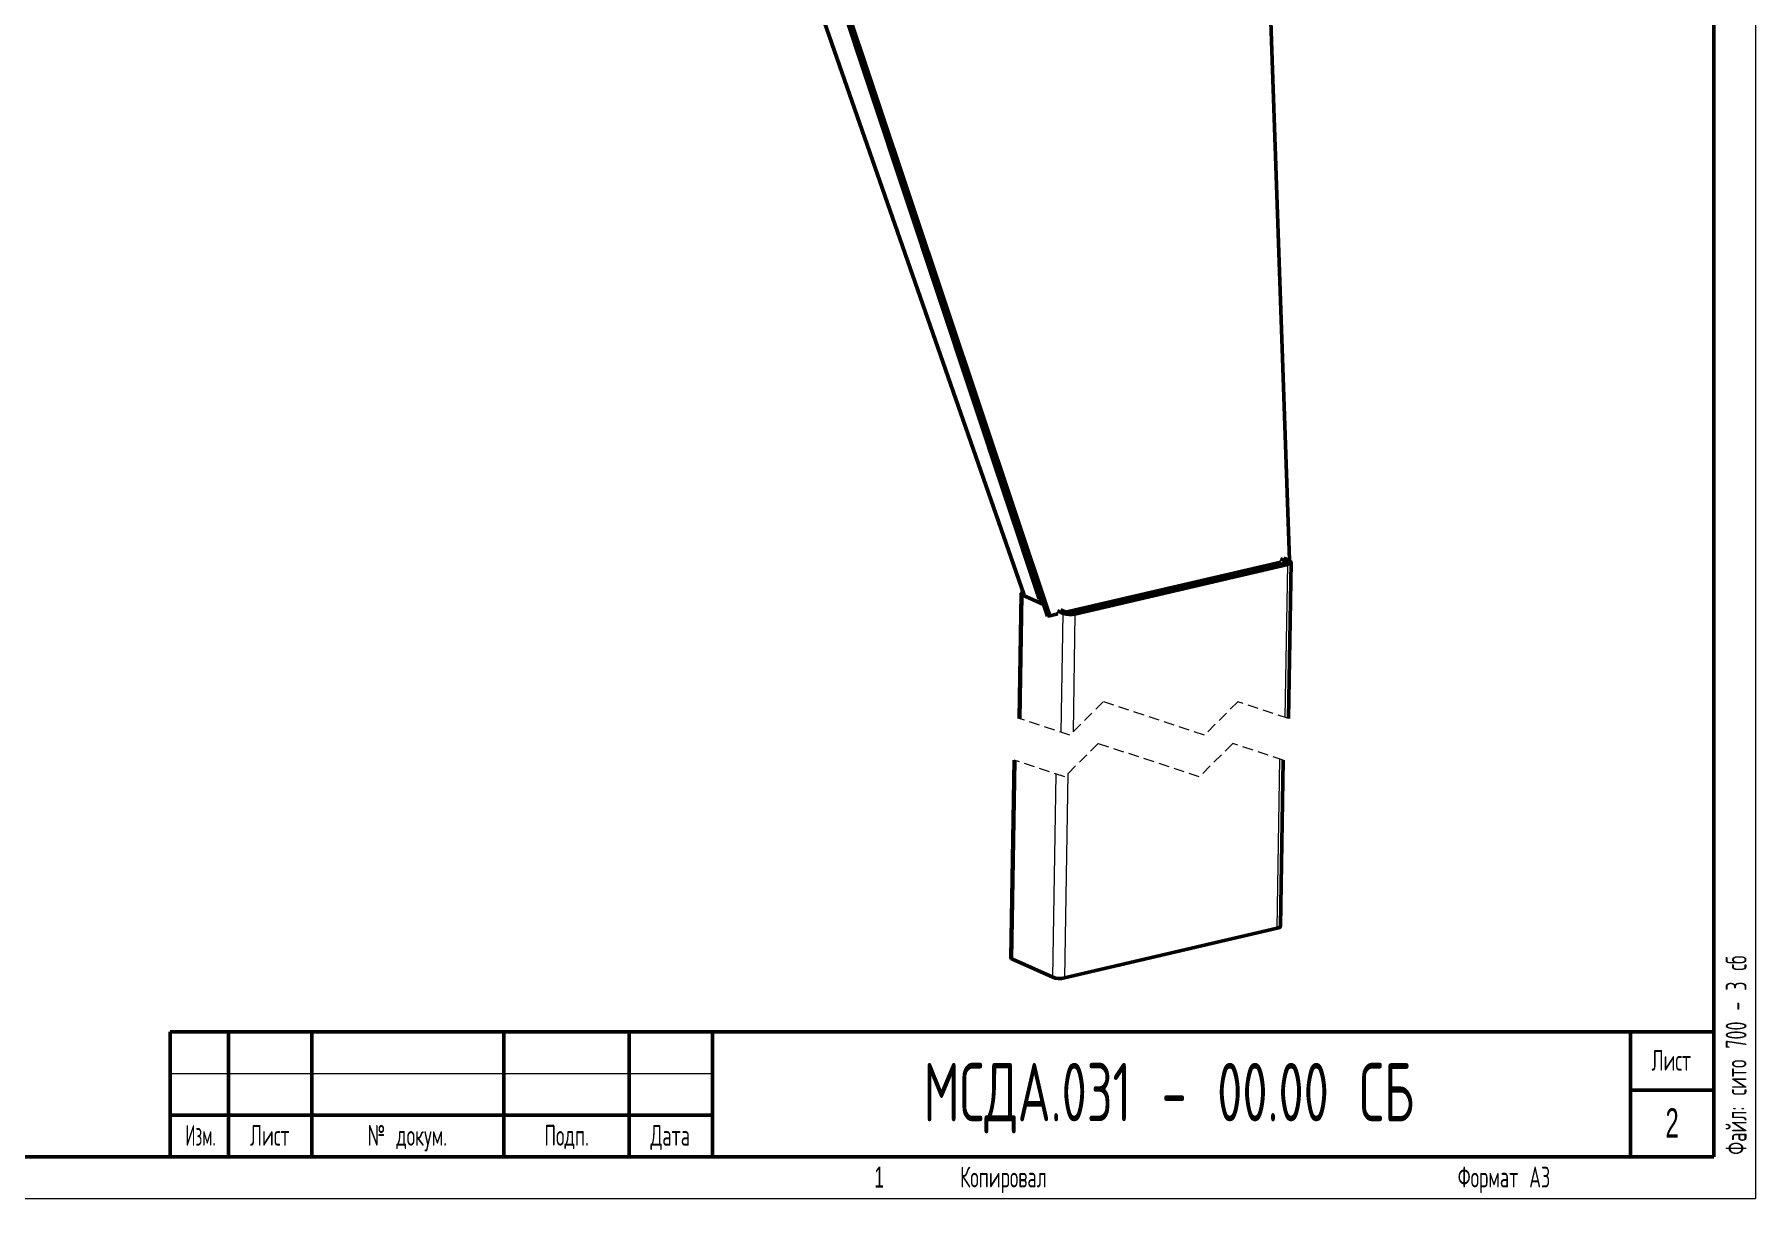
# Paper-space layout 'Лист2' of a CAD drawing. Header units: millimetres. Extents: x 0 to 420, y 0 to 297.
# Drawn here: x 213.8 to 420, y 0 to 139.5 of the extents above; entities that cross this region are included whole.
import ezdxf

# ---------------------------------------------------------------- set-up
doc = ezdxf.new("R2010")
doc.units = ezdxf.units.MM
doc.linetypes.add('HIDDEN', pattern=[1.905, 1.27, -0.635])
doc.layers.add('ОСНОВНОЙ', color=7, linetype='Continuous', lineweight=25)
doc.styles.add('SLDTEXTSTYLE0', font='TXT', dxfattribs={"width": 0.605, "bigfont": 'bigfont'})
doc.styles.add('SLDTEXTSTYLE1', font='TXT', dxfattribs={"width": 0.605})
doc.styles.add('SLDTEXTSTYLE3', font='TXT', dxfattribs={"width": 0.52792, "bigfont": 'bigfont'})
doc.styles.add('SLDTEXTSTYLE4', font='TXT', dxfattribs={"width": 0.604638, "bigfont": 'bigfont'})

psp = doc.layouts.new('Лист2')

# ---------------------------------------------------------------- linework, layer by layer
at = {"color": 7, "linetype": 'Continuous', "lineweight": 18}
for p, q in [((420, 297), (420, 0)), ((230, 15), (295, 15)), ((0, 0), (420, 0))]:
    psp.add_line(p, q, dxfattribs=at)
at = {"color": 7, "linetype": 'Continuous', "lineweight": 50}
for p, q in [((415, 292), (415, 5)), ((360.38, 186.09), (364.15, 76.53)), ((334.16, 71.89), (301.13, 171.31)), ((335.43, 69.84), (301.18, 172.32)), ((334.27, 71.89), (301.25, 171.32)), ((301.05, 162.1), (332.32, 72.45)), ((363.06, 76.67), (363.72, 76.38)), ((363.46, 76.77), (364.12, 76.47)), ((364.15, 76.53), (364.05, 76.5)), ((363.13, 76.29), (337.32, 70.28)), ((363.63, 76.15), (338.14, 70.19)), ((363.93, 76.01), (338.44, 70.05)), ((361.89, 75.74), (361.88, 76)), ((362.05, 75.78), (362.04, 76.04)), ((364.01, 57.54), (364.33, 76.27)), ((332, 72.5), (331.75, 57.54)), ((334.69, 71.19), (332.21, 72.3)), ((334.16, 71.89), (334.27, 71.89)), ((334.52, 71.68), (334.16, 71.89)), ((334.6, 71.71), (334.27, 71.89)), ((334.58, 71.51), (334.32, 71.62)), ((335.14, 69.82), (334.51, 71.71)), ((337.04, 70.14), (336.33, 70.45)), ((337.44, 70.23), (336.73, 70.55)), ((335.14, 69.82), (335.43, 69.84)), ((336.4, 70.07), (335.43, 69.84)), ((331.14, 52.54), (330.75, 28.89)), ((363.07, 32.66), (363.4, 52.54)), ((362.68, 32.41), (337.19, 26.45)), ((335.79, 26.53), (330.95, 28.69)), ((230, 20), (230, 5)), ((230, 20), (415, 20)), ((237, 20), (237, 5)), ((247, 20), (247, 5)), ((270, 5), (270, 20)), ((285, 20), (285, 5)), ((295, 20), (295, 5)), ((405, 20), (405, 5)), ((405, 13), (415, 13)), ((230, 10), (295, 10)), ((20, 5), (415, 5))]:
    psp.add_line(p, q, dxfattribs=at)
at = {"color": 8, "linetype": 'Continuous', "lineweight": 18}
for p, q in [((332.42, 72.38), (301.06, 162.3)), ((363.72, 76.18), (363.72, 76.38)), ((358.4, 75.19), (358.41, 74.93)), ((358.69, 74.99), (358.67, 75.25)), ((363.63, 57.67), (363.93, 76.01)), ((332.21, 72.3), (331.96, 57.47)), ((336.8, 55.87), (337.04, 70.14)), ((338.44, 70.05), (338.21, 55.93)), ((331.35, 52.47), (330.95, 28.69)), ((362.68, 32.41), (363.01, 52.67)), ((335.79, 26.53), (336.19, 50.87)), ((337.59, 50.93), (337.19, 26.45))]:
    psp.add_line(p, q, dxfattribs=at)
at = {"color": 7, "linetype": 'HIDDEN', "lineweight": 18}
for p, q in [((341.82, 59.54), (337.82, 55.54)), ((353.95, 55.54), (341.82, 59.54)), ((357.95, 59.54), (353.95, 55.54)), ((364.01, 57.54), (357.95, 59.54)), ((337.82, 55.54), (331.75, 57.54)), ((341.21, 54.54), (337.21, 50.54)), ((353.34, 50.54), (341.21, 54.54)), ((357.34, 54.54), (353.34, 50.54)), ((363.4, 52.54), (357.34, 54.54)), ((337.21, 50.54), (331.14, 52.54))]:
    psp.add_line(p, q, dxfattribs=at)
at = {"color": 7, "linetype": 'Continuous', "lineweight": 25}
psp.add_line((405, 20), (405, 5), dxfattribs=at)
at = {"color": 7, "linetype": 'Continuous', "lineweight": 50, "flags": 128}
for points in [[(363.72, 76.38), (363.78, 76.35), (363.81, 76.32), (363.82, 76.29), (363.82, 76.25), (363.8, 76.22), (363.76, 76.19), (363.7, 76.17), (363.63, 76.15)], [(363.93, 76.01), (364.07, 76.06), (364.19, 76.11), (364.27, 76.16), (364.32, 76.22), (364.32, 76.29), (364.29, 76.35), (364.22, 76.41), (364.12, 76.47)], [(332.23, 72.7), (332.14, 72.66), (332.06, 72.6), (332.01, 72.54), (332, 72.48), (332.04, 72.41), (332.1, 72.35), (332.21, 72.3)], [(363.07, 32.66), (363.06, 32.62), (363.02, 32.56), (362.94, 32.5), (362.82, 32.45), (362.68, 32.41)], [(330.95, 28.69), (330.85, 28.75), (330.78, 28.81), (330.75, 28.87), (330.75, 28.89)]]:
    psp.add_lwpolyline(points, dxfattribs=at)
at = {"color": 7, "linetype": 'Continuous', "lineweight": 50}
for centre, radius, start, end in [((337.89, 72.52), 2.53, 250.4476, 282.7164), ((337.86, 71.42), 1.26, 250.4483, 282.7157), ((336.63, 28.91), 2.53, 250.4483, 282.7156)]:
    psp.add_arc(centre, radius, start, end, dxfattribs=at)
at = {"layer": 'ОСНОВНОЙ', "linetype": 'Continuous', "lineweight": 18}
for p, q in [((415, 292), (415, 5)), ((415, 5), (20, 5)), ((217.5, 5), (217.5, 5))]:
    psp.add_line(p, q, dxfattribs=at)

# ---------------------------------------------------------------- texts
at = {"color": 7, "linetype": 'Continuous', "lineweight": 0, "insert": (416.42, 5.25), "char_height": 2.5, "attachment_point": 1, "rotation": 90, "style": 'SLDTEXTSTYLE0'}
psp.add_mtext('Файл: сито 700 - 3 сб', dxfattribs=at)
at = {"color": 7, "linetype": 'Continuous', "lineweight": 0, "attachment_point": 2}
for s, insert, char_height, style in [('Лист', (409.9, 17.83), 2.5, 'SLDTEXTSTYLE0'), ('МСДА.031 - 00.00 СБ', (349.69, 16.26), 7, 'SLDTEXTSTYLE0'), ('2', (410, 10.82), 3.5, 'SLDTEXTSTYLE1'), ('Изм.', (233.66, 8.83), 2.5, 'SLDTEXTSTYLE3'), ('Лист', (241.95, 8.83), 2.5, 'SLDTEXTSTYLE4'), ('№ докум.', (258.44, 8.83), 2.5, 'SLDTEXTSTYLE4'), ('Подп.', (277.53, 8.83), 2.5, 'SLDTEXTSTYLE4'), ('Дата', (289.94, 8.83), 2.5, 'SLDTEXTSTYLE4'), ('Копировал', (329.87, 3.83), 2.5, 'SLDTEXTSTYLE0'), ('Формат А3', (389.85, 3.83), 2.5, 'SLDTEXTSTYLE0')]:
    psp.add_mtext(s, dxfattribs=dict(at, insert=insert, char_height=char_height, style=style))
at = {"layer": 'ОСНОВНОЙ', "insert": (314.98, 3.82), "char_height": 2.5, "attachment_point": 2, "style": 'SLDTEXTSTYLE1'}
psp.add_mtext('1', dxfattribs=at)

doc.saveas('drawing.dxf')
